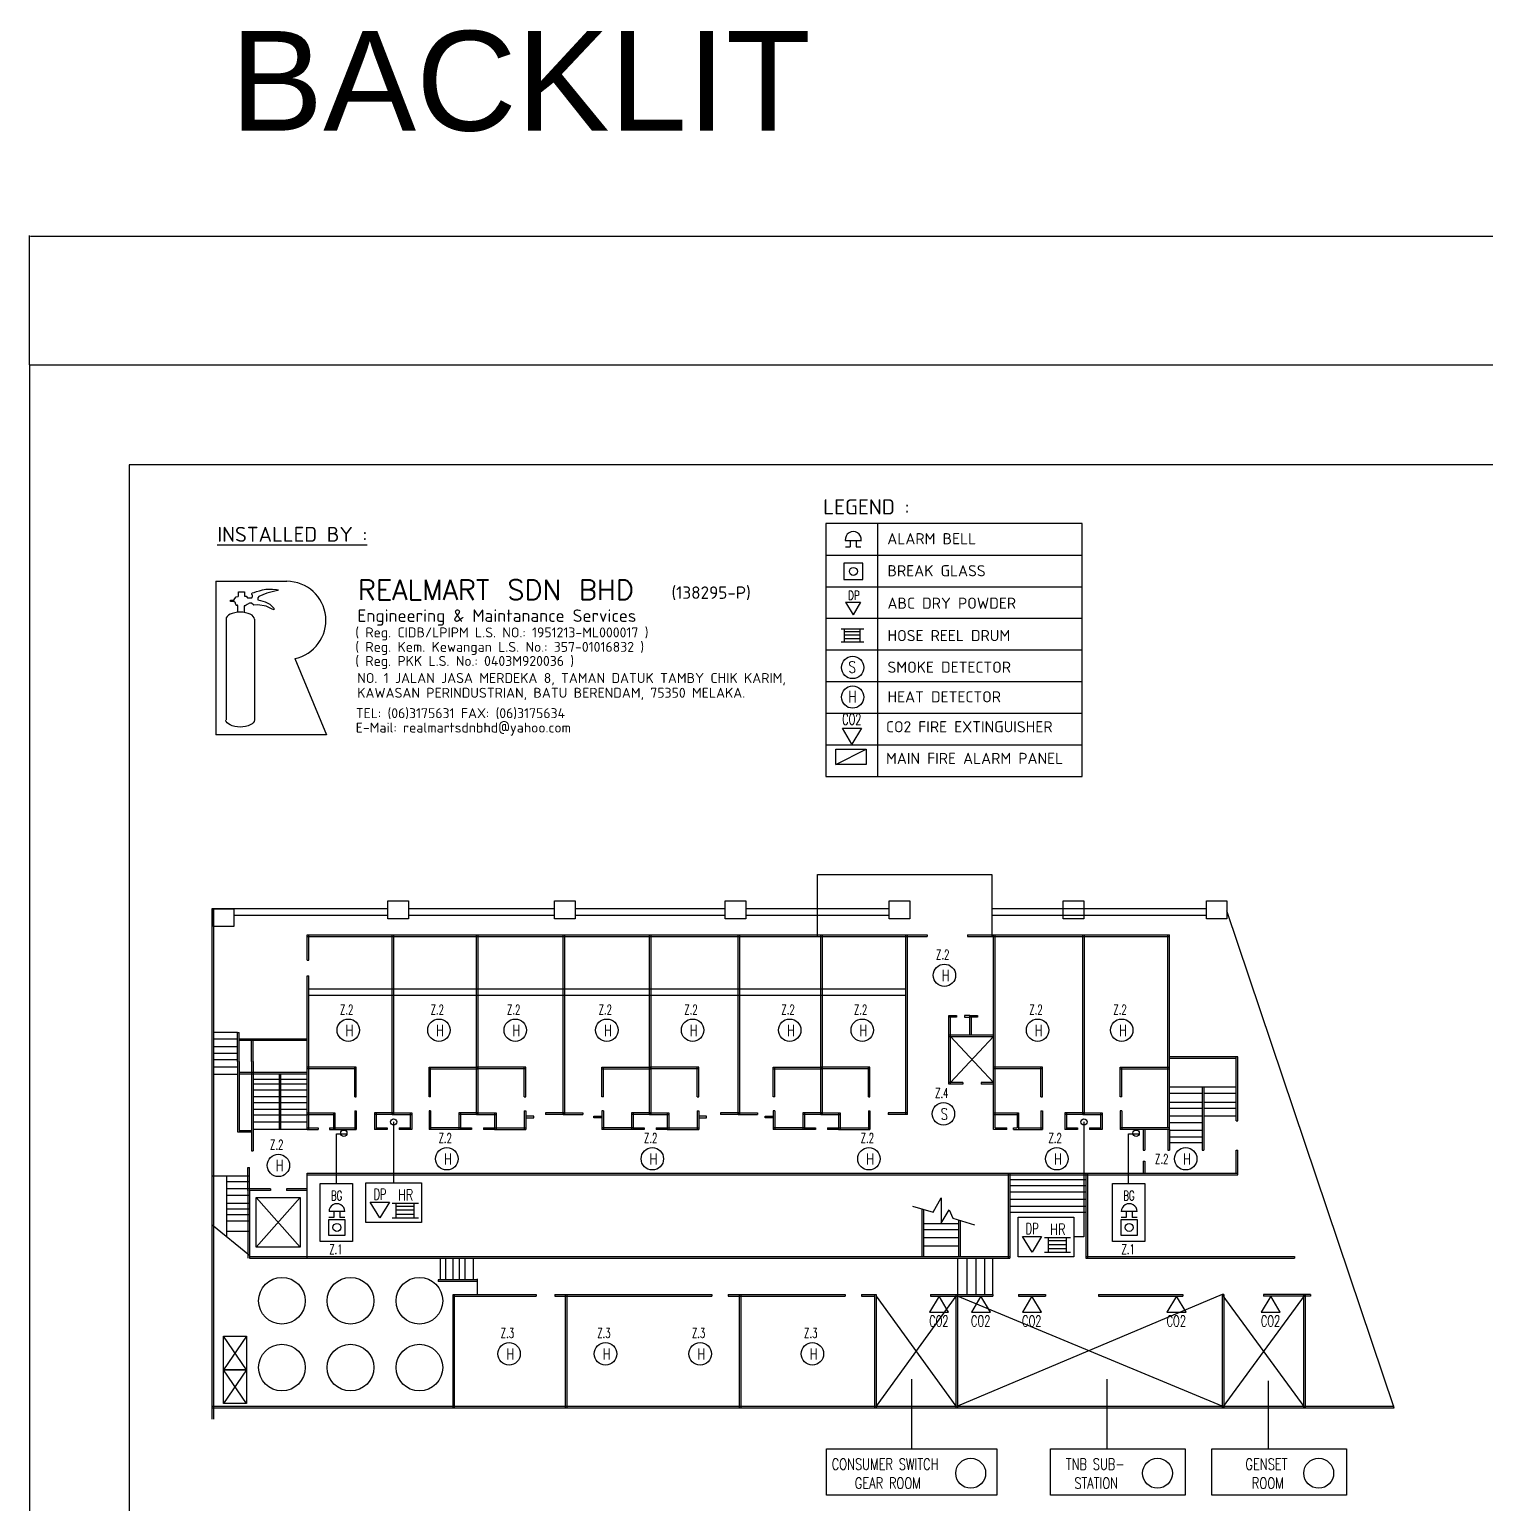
# Model space of a CAD drawing. Extents: x -3977 to 6343, y -1567 to 1206.
# Drawn here: x -3268.2 to -2976.2, y -1294.7 to -999 of the extents above; entities that cross this region are included whole.
import ezdxf
from ezdxf.enums import TextEntityAlignment as Align

# ---------------------------------------------------------------- set-up
doc = ezdxf.new("R2010")
doc.units = 0
doc.layers.get('0').update_dxf_attribs({"linetype": 'CONTINUOUS'})
doc.layers.get('DEFPOINTS').update_dxf_attribs({"linetype": 'CONTINUOUS'})
for name, color, linetype in [('EXIST_ROAD', 6, 'CONTINUOUS'), ('FAPOINT', 1, 'CONTINUOUS'), ('FF_GRID_LINE', 8, 'CONTINUOUS'), ('FIRE', 160, 'CONTINUOUS'), ('MIMIC_SIZE', 7, 'CONTINUOUS'), ('MIMIC_TYPE', 7, 'CONTINUOUS'), ('NAMA_TEMPAT', 6, 'CONTINUOUS'), ('TEXT', 8, 'CONTINUOUS')]:
    doc.layers.add(name, color=color, linetype=linetype)
doc.styles.add('BADAI', font='romans.shx', dxfattribs={"width": 0.65})
doc.styles.add('ISOC', font='isocpeur.ttf')
doc.styles.add('MTXPL_TIMES_NEW_ROMAN', font='txt.shx')
doc.styles.add('PLOT02__REVB$0$NARROW', font='SIMPLEX', dxfattribs={"width": 0.75})
doc.styles.get("Standard").update_dxf_attribs({"font": 'arial.ttf'})
doc.styles.add('TEXT', font='romans.shx', dxfattribs={"width": 0.8})
doc.dimstyles.get("Standard").update_dxf_attribs({"dimtxt": 0.18, "dimasz": 0.18, "dimexe": 0.18, "dimexo": 0.0625, "dimgap": 0.09, "dimtad": 0, "dimtih": 1, "dimtoh": 1, "dimzin": 0, "dimcen": 0.09, "dimazin": 3, "dimtfac": 1, "dimtofl": 0, "dimtmove": 0, "dimatfit": 3})

# ---------------------------------------------------------------- blocks, each defined once
blk = doc.blocks.new('D-433-1_MIMIC_SIZE_900_X_1')
at = {"layer": 'MIMIC_SIZE'}
for points in [[(3.62, 53.07), (868.62, 53.07), (868.62, 478.07), (3.62, 478.07)], [(23.62, 73.07), (848.62, 73.07), (848.62, 458.07), (23.62, 458.07)]]:
    blk.add_lwpolyline(points, close=True, dxfattribs=at)
at = {"layer": 'MIMIC_TYPE'}
blk.add_text('BACKLIT', height=20, dxfattribs=at).set_placement((43.91, 525.11))
blk = doc.blocks.new('*D37')
at = {"layer": 'DEFPOINTS', "color": 0}
for p in [(-2403.24, -1040.46), (-3268.24, -1066.31), (-2403.24, -1066.31)]:
    blk.add_point(p, dxfattribs=at)
at = {"layer": 'MIMIC_SIZE', "color": 0}
for p, q in [((-3268.24, -1066.25), (-3268.24, -1040.28)), ((-3268.06, -1040.46), (-2893.36, -1040.46)), ((-2403.42, -1040.46), (-2778.12, -1040.46)), ((-2403.24, -1066.25), (-2403.24, -1040.28))]:
    blk.add_line(p, q, dxfattribs=at)
for points in [[(-3268.06, -1040.43), (-3268.06, -1040.49), (-3268.24, -1040.46)], [(-2403.42, -1040.43), (-2403.42, -1040.49), (-2403.24, -1040.46)]]:
    blk.add_solid(points, dxfattribs=at)
blk.add_text('865.0000', height=20.175, dxfattribs=at).set_placement((-2894.41, -1050.38))

msp = doc.modelspace()

# ---------------------------------------------------------------- linework, layer by layer
at = {"color": 7, "linetype": 'BYBLOCK'}
for p, q in [((-3057.045, -1098.089, 0.395), (-3108.479, -1098.089, 0.395)), ((-3108.479, -1098.089, 0.395), (-3108.474, -1148.852, -0.628)), ((-3057.045, -1148.852, 0.367), (-3057.045, -1098.089, 0.383))]:
    msp.add_line(p, q, dxfattribs=at)
at = {"linetype": 'BYBLOCK'}
for p, q in [((-3098.114, -1098.089, 0.267), (-3098.105, -1148.852, -0.325)), ((-3108.479, -1104.435, 0.267), (-3057.045, -1104.435, 0.366)), ((-3108.479, -1110.78, 0.14), (-3057.045, -1110.78, 0.336)), ((-3108.479, -1117.125, 0.012), (-3057.045, -1117.125, 0.305)), ((-3108.479, -1123.471, -0.116), (-3057.045, -1123.471, 0.281)), ((-3108.479, -1129.816, -0.244), (-3057.045, -1129.816, 0.244)), ((-3108.479, -1136.161, -0.372), (-3057.045, -1136.161, 0.212)), ((-3108.479, -1142.507, -0.5), (-3057.045, -1142.507, 0.186)), ((-3108.479, -1148.852, -0.5), (-3057.045, -1148.852, 0.185))]:
    msp.add_line(p, q, dxfattribs=at)
at = {"color": 1}
for p, q in [((-3230.889, -1109.701), (-3216.61, -1109.701)), ((-3230.889, -1109.701), (-3230.889, -1140.507)), ((-3215.043, -1125.21), (-3208.645, -1140.507)), ((-3208.645, -1140.507), (-3230.889, -1140.507)), ((-3105.155, -1139.18, 0.503), (-3101.338, -1139.17, 0.503)), ((-3103.25, -1142.356, 0.503), (-3105.155, -1139.18, 0.503)), ((-3101.338, -1139.17, 0.503), (-3103.25, -1142.356, 0.503)), ((-3204.977, -1236.172), (-3208.158, -1236.169)), ((-3207.164, -1236.17), (-3207.165, -1237.363)), ((-3205.971, -1236.171), (-3205.972, -1237.364)), ((-3199.868, -1234.259, 16734.629), (-3196.05, -1234.249, 16734.629)), ((-3197.962, -1237.435, 16734.629), (-3199.868, -1234.259, 16734.629)), ((-3196.05, -1234.249, 16734.629), (-3197.962, -1237.435, 16734.629)), ((-3046.052, -1236.172), (-3049.234, -1236.169)), ((-3048.239, -1236.17), (-3048.241, -1237.363)), ((-3047.046, -1236.171), (-3047.048, -1237.364)), ((-3208.163, -1240.941), (-3208.16, -1237.759)), ((-3207.165, -1237.363), (-3208.16, -1237.362)), ((-3208.16, -1237.759), (-3204.978, -1237.763)), ((-3204.978, -1237.365), (-3205.972, -1237.364)), ((-3204.978, -1237.763), (-3204.982, -1240.944)), ((-3049.239, -1240.941), (-3049.235, -1237.759)), ((-3048.241, -1237.363), (-3049.235, -1237.362)), ((-3049.235, -1237.759), (-3046.054, -1237.763)), ((-3046.053, -1237.365), (-3047.048, -1237.364)), ((-3046.054, -1237.763), (-3046.057, -1240.944)), ((-3069.031, -1241.155), (-3065.213, -1241.144)), ((-3067.125, -1244.331), (-3069.031, -1241.155)), ((-3065.213, -1241.144), (-3067.125, -1244.331)), ((-3085.791, -1253.158), (-3087.697, -1256.334)), ((-3083.879, -1256.345), (-3085.791, -1253.158)), ((-3077.398, -1253.158), (-3079.303, -1256.334)), ((-3075.485, -1256.345), (-3077.398, -1253.158)), ((-3067.151, -1253.158), (-3069.056, -1256.334)), ((-3065.238, -1256.345), (-3067.151, -1253.158)), ((-3038.161, -1253.158), (-3040.067, -1256.334)), ((-3036.249, -1256.345), (-3038.161, -1253.158)), ((-3019.256, -1253.158), (-3021.161, -1256.334)), ((-3017.344, -1256.345), (-3019.256, -1253.158)), ((-3087.697, -1256.334), (-3083.879, -1256.345)), ((-3079.303, -1256.334), (-3075.485, -1256.345)), ((-3069.056, -1256.334), (-3065.238, -1256.345)), ((-3040.067, -1256.334), (-3036.249, -1256.345)), ((-3021.161, -1256.334), (-3017.344, -1256.345))]:
    msp.add_line(p, q, dxfattribs=at)
for p, q in [((-3226.286, -1111.838), (-3225.093, -1111.838)), ((-3226.286, -1112.633), (-3226.286, -1111.838)), ((-3225.093, -1111.838), (-3225.093, -1112.71)), ((-3223.665, -1112.137), (-3223.557, -1112.028)), ((-3223.557, -1112.028), (-3223.159, -1111.911)), ((-3223.159, -1111.911), (-3222.696, -1111.775)), ((-3222.696, -1111.775), (-3222.087, -1111.596)), ((-3220.653, -1112.067), (-3222.254, -1112.733)), ((-3222.087, -1111.596), (-3221.51, -1111.426)), ((-3221.51, -1111.426), (-3221.17, -1111.326)), ((-3221.17, -1111.326), (-3220.81, -1111.282)), ((-3220.81, -1111.282), (-3220.487, -1111.282)), ((-3218.736, -1111.628), (-3220.653, -1112.067)), ((-3220.487, -1111.282), (-3219.855, -1111.282)), ((-3219.855, -1111.282), (-3219.48, -1111.282)), ((-3219.48, -1111.282), (-3218.715, -1111.356)), ((-3218.471, -1111.568), (-3218.736, -1111.628)), ((-3218.715, -1111.356), (-3218.381, -1111.389)), ((-3218.36, -1111.498), (-3218.471, -1111.568)), ((-3218.381, -1111.389), (-3218.337, -1111.437)), ((-3218.337, -1111.437), (-3218.36, -1111.498)), ((-3228.03, -1113.585), (-3227.846, -1113.459)), ((-3227.846, -1113.768), (-3228.03, -1113.585)), ((-3227.846, -1113.459), (-3227.227, -1113.459)), ((-3227.215, -1113.768), (-3227.846, -1113.768)), ((-3227.227, -1113.459), (-3227.043, -1113.115)), ((-3226.906, -1114.032), (-3227.215, -1113.768)), ((-3227.043, -1113.115), (-3226.756, -1112.84)), ((-3226.906, -1114.192), (-3226.906, -1114.032)), ((-3226.906, -1114.192), (-3226.904, -1114.198)), ((-3226.756, -1112.84), (-3226.412, -1112.714)), ((-3226.527, -1114.479), (-3226.644, -1114.479)), ((-3226.416, -1114.646), (-3226.527, -1114.479)), ((-3226.416, -1115.907), (-3226.416, -1114.646)), ((-3226.412, -1112.714), (-3226.286, -1112.633)), ((-3225.157, -1114.61), (-3225.157, -1115.918)), ((-3224.95, -1114.61), (-3225.157, -1114.61)), ((-3225.093, -1112.71), (-3224.76, -1112.71)), ((-3224.546, -1114.381), (-3224.95, -1114.61)), ((-3224.76, -1112.71), (-3224.496, -1113.031)), ((-3224.132, -1114.076), (-3224.546, -1114.381)), ((-3224.496, -1113.031), (-3223.728, -1113.031)), ((-3223.728, -1114.076), (-3224.132, -1114.076)), ((-3223.728, -1113.031), (-3223.656, -1113.008)), ((-3223.258, -1114.475), (-3223.728, -1114.076)), ((-3223.665, -1112.265), (-3223.665, -1112.137)), ((-3223.665, -1112.336), (-3223.665, -1112.265)), ((-3223.642, -1112.365), (-3223.665, -1112.336)), ((-3223.656, -1113.008), (-3223.613, -1112.973)), ((-3223.564, -1112.422), (-3223.642, -1112.365)), ((-3223.613, -1112.973), (-3223.573, -1112.917)), ((-3223.573, -1112.917), (-3223.558, -1112.868)), ((-3223.519, -1112.497), (-3223.564, -1112.422)), ((-3223.558, -1112.868), (-3223.533, -1112.794)), ((-3223.533, -1112.794), (-3223.519, -1112.732)), ((-3223.519, -1112.656), (-3223.519, -1112.497)), ((-3223.519, -1112.732), (-3223.519, -1112.656)), ((-3222.42, -1114.447), (-3223.258, -1114.475)), ((-3222.254, -1112.733), (-3222.459, -1113.015)), ((-3222.459, -1113.015), (-3222.459, -1113.418)), ((-3222.459, -1113.418), (-3221.907, -1113.527)), ((-3220.749, -1114.671), (-3222.42, -1114.447)), ((-3221.907, -1113.527), (-3220.936, -1113.836)), ((-3220.936, -1113.836), (-3220.031, -1114.283)), ((-3219.562, -1115.264), (-3220.749, -1114.671)), ((-3220.031, -1114.283), (-3219.235, -1115.079)), ((-3228.818, -1117.291), (-3228.818, -1137.521)), ((-3223.123, -1117.287), (-3223.123, -1137.516)), ((-3219.235, -1115.428), (-3219.562, -1115.264)), ((-3219.235, -1115.079), (-3219.235, -1115.428))]:
    msp.add_line(p, q)
at = {"color": 1, "linetype": 'BYBLOCK'}
msp.add_line((-3106.519, -1146.435, 1.942), (-3100.394, -1143.386, 1.942), dxfattribs=at)
msp.add_line((-3106.519, -1146.435, 1.942), (-3100.394, -1143.386, 1.942), dxfattribs=at)
for points in [[(-3223.123, -1117.295), (-3223.176, -1117.021), (-3223.337, -1116.757), (-3223.6, -1116.514), (-3223.953, -1116.301), (-3224.384, -1116.126), (-3224.877, -1115.996), (-3225.411, -1115.916), (-3225.967, -1115.889), (-3226.523, -1115.915), (-3227.058, -1115.995), (-3227.551, -1116.125), (-3227.983, -1116.299), (-3228.338, -1116.512), (-3228.601, -1116.754), (-3228.763, -1117.018), (-3228.818, -1117.291)], [(-3223.126, -1137.527), (-3223.179, -1137.801), (-3223.34, -1138.064), (-3223.602, -1138.307), (-3223.956, -1138.52), (-3224.387, -1138.695), (-3224.879, -1138.825), (-3225.414, -1138.905), (-3225.97, -1138.933), (-3226.526, -1138.906), (-3227.061, -1138.826), (-3227.554, -1138.697), (-3227.986, -1138.523), (-3228.341, -1138.31), (-3228.604, -1138.067), (-3228.766, -1137.804), (-3228.821, -1137.53)]]:
    msp.add_lwpolyline(points)
at = {"color": 1}
for points in [[(-3200.782, -1230.415), (-3189.599, -1230.415), (-3189.599, -1238.336), (-3200.782, -1238.336)], [(-3209.918, -1230.54), (-3203.444, -1230.54), (-3203.444, -1242.181), (-3209.918, -1242.181)], [(-3050.993, -1230.54), (-3044.52, -1230.54), (-3044.52, -1242.181), (-3050.993, -1242.181)], [(-3069.945, -1237.311), (-3058.762, -1237.311), (-3058.762, -1245.232), (-3069.945, -1245.232)]]:
    msp.add_lwpolyline(points, close=True, dxfattribs=at)
at = {"color": 7, "linetype": 'BYBLOCK'}
for points in [[(-3108.345, -1283.753), (-3074.222, -1283.753), (-3074.222, -1293.055), (-3108.345, -1293.055)], [(-3063.431, -1283.753), (-3036.397, -1283.753), (-3036.397, -1293.055), (-3063.431, -1293.055)], [(-3031.093, -1283.753), (-3004.058, -1283.753), (-3004.058, -1293.055), (-3031.093, -1293.055)]]:
    msp.add_lwpolyline(points, close=True, dxfattribs=at)
at = {"color": 1}
for centre, radius in [((-3103.12, -1126.982, -0.244), 2.243), ((-3103.12, -1132.921, -0.244), 2.243), ((-3206.571, -1239.352), 0.795), ((-3047.646, -1239.352), 0.795)]:
    msp.add_circle(centre, radius, dxfattribs=at)
at = {"color": 1, "linetype": 'BYBLOCK'}
for centre, radius in [((-3084.719, -1188.759), 2.25), ((-3204.285, -1199.782), 2.25), ((-3186.105, -1199.782), 2.25), ((-3170.792, -1199.782), 2.25), ((-3152.417, -1199.782), 2.25), ((-3135.22, -1199.782), 2.25), ((-3115.746, -1199.782), 2.25), ((-3101.188, -1199.782), 2.25), ((-3066.015, -1199.782), 2.25), ((-3049.148, -1199.782), 2.25), ((-3084.908, -1216.545), 2.25), ((-3195.19, -1218.185), 0.63), ((-3056.719, -1218.185), 0.63), ((-3205.18, -1220.439), 0.63), ((-3046.256, -1220.439), 0.63), ((-3184.519, -1225.567), 2.25), ((-3143.3, -1225.567), 2.25), ((-3099.847, -1225.567), 2.25), ((-3062.167, -1225.567), 2.25), ((-3036.311, -1225.567), 2.25), ((-3218.315, -1226.896), 2.25), ((-3172.039, -1264.702), 2.25), ((-3152.698, -1264.702), 2.25), ((-3133.699, -1264.702), 2.25), ((-3111.196, -1264.702), 2.25), ((-3079.439, -1288.671), 3), ((-3041.971, -1288.671), 3), ((-3009.632, -1288.671), 3)]:
    msp.add_circle(centre, radius, dxfattribs=at)
at = {"color": 1}
for centre, radius, start, end in [((-3216.61, -1117.535), 7.834, 281.54014, 90), ((-3206.567, -1236.17), 1.591, 359.93967, 179.93967), ((-3047.643, -1236.17), 1.591, 359.93967, 179.93967)]:
    msp.add_arc(centre, radius, start, end, dxfattribs=at)
msp.add_arc((-3226.71, -1114.279), 0.211, 157.53397, 288.1926)
at = {"layer": 'FAPOINT', "color": 1, "linetype": 'BYBLOCK'}
for p, q in [((-3104.607, -1101.517, 0.395), (-3101.369, -1101.517, 0.395)), ((-3104.564, -1102.799, 0.395), (-3103.594, -1102.799, 0.395)), ((-3103.594, -1101.517, 0.395), (-3103.594, -1102.799, 0.395)), ((-3102.438, -1101.517, 0.395), (-3102.438, -1102.799, 0.395)), ((-3102.438, -1102.799, 0.395), (-3101.468, -1102.799, 0.395)), ((-3105.425, -1119.248, 2973.988), (-3100.853, -1119.248, 2973.988)), ((-3104.744, -1121.83, 2973.988), (-3104.744, -1119.248, 2973.988)), ((-3104.744, -1119.777, 2973.988), (-3101.592, -1119.777, 2973.988)), ((-3104.744, -1120.444, 2973.988), (-3101.592, -1120.444, 2973.988)), ((-3101.592, -1121.83, 2973.988), (-3101.592, -1119.248, 2973.988)), ((-3105.425, -1121.83, 2973.988), (-3100.853, -1121.83, 2973.988)), ((-3104.744, -1121.164, 2973.988), (-3101.592, -1121.164, 2973.988)), ((-3195.479, -1234.47, 16734.629), (-3190.221, -1234.47, 16734.629)), ((-3194.697, -1237.44, 16734.629), (-3194.697, -1234.47, 16734.629)), ((-3194.697, -1235.079, 16734.629), (-3191.072, -1235.079, 16734.629)), ((-3194.697, -1235.845, 16734.629), (-3191.072, -1235.845, 16734.629)), ((-3191.072, -1237.44, 16734.629), (-3191.072, -1234.47, 16734.629)), ((-3195.479, -1237.44, 16734.629), (-3190.221, -1237.44, 16734.629)), ((-3194.697, -1236.674, 16734.629), (-3191.072, -1236.674, 16734.629)), ((-3064.643, -1241.365), (-3059.385, -1241.365)), ((-3063.86, -1244.336), (-3063.86, -1241.365)), ((-3063.86, -1241.975), (-3060.235, -1241.975)), ((-3060.235, -1244.336), (-3060.235, -1241.365)), ((-3064.643, -1244.336), (-3059.385, -1244.336)), ((-3063.86, -1242.741), (-3060.235, -1242.741)), ((-3063.86, -1243.569), (-3060.235, -1243.569))]:
    msp.add_line(p, q, dxfattribs=at)
msp.add_lwpolyline([(-3104.879, -1106.084), (-3104.879, -1109.321), (-3101.054, -1109.321), (-3101.054, -1106.084)], close=True, dxfattribs=at)
msp.add_circle((-3102.966, -1107.702, 0.395), 0.801, dxfattribs=at)
msp.add_arc((-3102.988, -1101.353, 0.395), 1.619, 354.1719, 185.8281, dxfattribs=at)
at = {"layer": 'FF_GRID_LINE', "color": 1}
for p, q in [((-3204.982, -1240.944), (-3208.163, -1240.941)), ((-3046.057, -1240.944), (-3049.239, -1240.941))]:
    msp.add_line(p, q, dxfattribs=at)
at = {"layer": 'MIMIC_SIZE', "color": 0, "linetype": 'BYBLOCK'}
for p, q in [((-3110.151, -1181.052), (-3110.151, -1168.506)), ((-3110.151, -1168.506), (-3075.205, -1168.506)), ((-3075.205, -1168.506), (-3075.205, -1181.052)), ((-3231.668, -1175.39), (-3231.668, -1277.839)), ((-3196.353, -1175.45), (-3231.668, -1175.45)), ((-3231.343, -1176.672), (-3231.668, -1176.672)), ((-3231.343, -1175.39), (-3231.343, -1277.839)), ((-3196.353, -1176.732), (-3227.217, -1176.732)), ((-3162.91, -1175.45), (-3192.227, -1175.45)), ((-3162.91, -1176.732), (-3192.227, -1176.732)), ((-3128.668, -1175.45), (-3158.783, -1175.45)), ((-3128.668, -1176.732), (-3158.783, -1176.732)), ((-3095.759, -1175.45), (-3124.542, -1175.45)), ((-3095.759, -1176.732), (-3124.542, -1176.732)), ((-3032.162, -1175.45), (-3075.205, -1175.45)), ((-3032.162, -1176.732), (-3075.205, -1176.732)), ((-2994.509, -1275.535), (-3028.036, -1175.787)), ((-3212.548, -1180.646), (-3088.139, -1180.646)), ((-3212.548, -1185.726), (-3212.548, -1180.646)), ((-3212.548, -1180.971), (-3088.139, -1180.971)), ((-3212.223, -1185.726), (-3212.223, -1180.646)), ((-3195.475, -1216.686), (-3195.475, -1180.646)), ((-3195.15, -1216.686), (-3195.15, -1180.646)), ((-3178.543, -1216.686), (-3178.543, -1180.646)), ((-3178.218, -1216.686), (-3178.218, -1180.646)), ((-3161.175, -1216.686), (-3161.175, -1180.646)), ((-3160.851, -1216.686), (-3160.851, -1180.646)), ((-3143.875, -1216.686), (-3143.875, -1180.646)), ((-3143.55, -1216.686), (-3143.55, -1180.646)), ((-3126.076, -1216.686), (-3126.076, -1180.646)), ((-3125.751, -1216.686), (-3125.751, -1180.646)), ((-3109.509, -1216.686), (-3109.509, -1180.646)), ((-3109.185, -1216.686), (-3109.185, -1180.646)), ((-3092.417, -1216.686), (-3092.417, -1180.646)), ((-3092.093, -1216.686), (-3092.093, -1180.646)), ((-3088.139, -1180.646), (-3088.139, -1180.971)), ((-3080.098, -1180.646), (-3039.591, -1180.646)), ((-3080.098, -1180.646), (-3080.098, -1180.971)), ((-3080.098, -1180.971), (-3039.591, -1180.971)), ((-3074.886, -1219.673), (-3074.886, -1180.646)), ((-3074.561, -1219.349), (-3074.561, -1180.646)), ((-3056.959, -1216.686), (-3056.959, -1180.646)), ((-3056.634, -1216.686), (-3056.634, -1180.646)), ((-3039.916, -1219.349), (-3039.916, -1180.646)), ((-3039.591, -1219.673), (-3039.591, -1180.646)), ((-3212.548, -1185.726), (-3212.223, -1185.726)), ((-3212.548, -1219.673), (-3212.548, -1188.872)), ((-3212.548, -1188.872), (-3212.223, -1188.872)), ((-3212.223, -1219.673), (-3212.223, -1188.872)), ((-3212.223, -1191.454), (-3092.417, -1191.454)), ((-3212.223, -1192.732), (-3092.417, -1192.732)), ((-3083.811, -1200.7), (-3083.811, -1196.828)), ((-3083.811, -1196.828), (-3082.298, -1196.828)), ((-3082.298, -1197.153), (-3083.811, -1197.153)), ((-3083.486, -1200.7), (-3083.486, -1196.828)), ((-3082.298, -1196.828), (-3082.298, -1197.153)), ((-3079.581, -1196.828), (-3080.682, -1196.828)), ((-3080.682, -1196.828), (-3080.682, -1197.153)), ((-3080.682, -1197.153), (-3079.581, -1197.153)), ((-3079.581, -1200.7), (-3079.581, -1196.828)), ((-3079.581, -1196.828), (-3078.068, -1196.828)), ((-3078.068, -1197.153), (-3079.581, -1197.153)), ((-3079.256, -1200.7), (-3079.256, -1196.828)), ((-3078.068, -1196.828), (-3078.068, -1197.153)), ((-3226.511, -1200.222), (-3231.343, -1200.222)), ((-3226.511, -1206.074), (-3226.511, -1200.222)), ((-3226.511, -1200.222), (-3226.186, -1200.222)), ((-3226.186, -1206.074), (-3226.186, -1200.222)), ((-3083.811, -1210.622), (-3083.811, -1200.7)), ((-3083.811, -1200.7), (-3074.886, -1200.7)), ((-3083.486, -1210.622), (-3083.486, -1200.7)), ((-3226.511, -1201.595), (-3231.343, -1201.595)), ((-3226.511, -1203.079), (-3231.343, -1203.079)), ((-3226.186, -1201.475), (-3212.548, -1201.475)), ((-3226.186, -1201.799), (-3212.548, -1201.799)), ((-3223.715, -1206.074), (-3223.715, -1201.475)), ((-3223.391, -1206.074), (-3223.391, -1201.475)), ((-3083.811, -1201.025), (-3074.886, -1201.025)), ((-3074.886, -1201.025), (-3083.486, -1210.297)), ((-3074.886, -1210.297), (-3083.486, -1201.025)), ((-3226.511, -1204.451), (-3231.343, -1204.451)), ((-3226.511, -1205.733), (-3231.343, -1205.733)), ((-3226.511, -1206.074), (-3226.511, -1220.194)), ((-3226.186, -1206.074), (-3226.186, -1219.87)), ((-3223.715, -1206.074), (-3223.715, -1223.999)), ((-3223.391, -1206.074), (-3223.391, -1223.999)), ((-3025.869, -1205.105), (-3039.591, -1205.105)), ((-3026.194, -1205.429), (-3039.591, -1205.429)), ((-3026.194, -1217.956), (-3026.194, -1205.105)), ((-3025.869, -1217.956), (-3025.869, -1205.105)), ((-3226.511, -1207.218), (-3231.343, -1207.218)), ((-3226.511, -1208.635), (-3231.343, -1208.635)), ((-3226.186, -1208.177), (-3223.715, -1208.177)), ((-3226.186, -1208.502), (-3223.715, -1208.502)), ((-3223.715, -1208.177), (-3212.548, -1208.177)), ((-3223.715, -1208.502), (-3212.548, -1208.502)), ((-3223.391, -1209.588), (-3212.548, -1209.588)), ((-3218.095, -1219.64), (-3218.095, -1208.502)), ((-3217.83, -1219.64), (-3217.83, -1208.502)), ((-3202.676, -1207.201), (-3212.548, -1207.201)), ((-3202.676, -1207.526), (-3212.548, -1207.526)), ((-3203.001, -1213.14), (-3203.001, -1207.201)), ((-3202.676, -1213.14), (-3202.676, -1207.201)), ((-3188.09, -1213.14), (-3188.09, -1207.201)), ((-3188.09, -1207.201), (-3178.218, -1207.201)), ((-3188.09, -1207.526), (-3178.218, -1207.526)), ((-3187.765, -1213.14), (-3187.765, -1207.201)), ((-3168.671, -1207.201), (-3178.543, -1207.201)), ((-3168.671, -1207.526), (-3178.543, -1207.526)), ((-3168.996, -1213.14), (-3168.996, -1207.201)), ((-3168.671, -1213.14), (-3168.671, -1207.201)), ((-3153.422, -1213.14), (-3153.422, -1207.201)), ((-3153.422, -1207.201), (-3143.55, -1207.201)), ((-3153.422, -1207.526), (-3143.55, -1207.526)), ((-3153.097, -1213.14), (-3153.097, -1207.201)), ((-3134.004, -1207.201), (-3143.875, -1207.201)), ((-3134.004, -1207.526), (-3143.875, -1207.526)), ((-3134.328, -1213.14), (-3134.328, -1207.201)), ((-3134.004, -1213.14), (-3134.004, -1207.201)), ((-3119.056, -1213.14), (-3119.056, -1207.201)), ((-3119.056, -1207.201), (-3109.185, -1207.201)), ((-3119.056, -1207.526), (-3109.185, -1207.526)), ((-3118.731, -1213.14), (-3118.731, -1207.201)), ((-3099.638, -1207.201), (-3109.509, -1207.201)), ((-3099.638, -1207.526), (-3109.509, -1207.526)), ((-3099.963, -1213.14), (-3099.963, -1207.201)), ((-3099.638, -1213.14), (-3099.638, -1207.201)), ((-3065.014, -1207.201), (-3074.886, -1207.201)), ((-3065.014, -1207.526), (-3074.886, -1207.526)), ((-3065.339, -1213.14), (-3065.339, -1207.201)), ((-3065.014, -1213.14), (-3065.014, -1207.201)), ((-3049.463, -1213.14), (-3049.463, -1207.201)), ((-3049.463, -1207.201), (-3039.591, -1207.201)), ((-3049.463, -1207.526), (-3039.591, -1207.526)), ((-3049.138, -1213.14), (-3049.138, -1207.201)), ((-3223.391, -1210.562), (-3212.548, -1210.562)), ((-3223.391, -1211.756), (-3212.548, -1211.756)), ((-3081, -1210.297), (-3083.811, -1210.297)), ((-3081, -1210.622), (-3083.811, -1210.622)), ((-3081, -1210.297), (-3081, -1210.622)), ((-3074.886, -1210.297), (-3077.341, -1210.297)), ((-3077.341, -1210.297), (-3077.341, -1210.622)), ((-3074.886, -1210.622), (-3077.341, -1210.622)), ((-3039.591, -1211.135), (-3026.194, -1211.135)), ((-3039.591, -1212.413), (-3033.01, -1212.413)), ((-3033.01, -1211.135), (-3033.01, -1223.812)), ((-3032.685, -1211.135), (-3032.685, -1223.812)), ((-3032.685, -1212.413), (-3026.194, -1212.413)), ((-3223.391, -1213.048), (-3212.548, -1213.048)), ((-3223.391, -1214.309), (-3212.548, -1214.309)), ((-3223.391, -1215.592), (-3212.548, -1215.592)), ((-3203.001, -1213.14), (-3202.676, -1213.14)), ((-3187.765, -1213.14), (-3188.09, -1213.14)), ((-3168.996, -1213.14), (-3168.671, -1213.14)), ((-3153.097, -1213.14), (-3153.422, -1213.14)), ((-3134.328, -1213.14), (-3134.004, -1213.14)), ((-3118.731, -1213.14), (-3119.056, -1213.14)), ((-3099.963, -1213.14), (-3099.638, -1213.14)), ((-3065.339, -1213.14), (-3065.014, -1213.14)), ((-3049.138, -1213.14), (-3049.463, -1213.14)), ((-3039.591, -1214.18), (-3033.01, -1214.18)), ((-3039.591, -1215.421), (-3033.01, -1215.421)), ((-3032.685, -1214.18), (-3026.194, -1214.18)), ((-3032.685, -1215.421), (-3026.194, -1215.421)), ((-3223.391, -1216.764), (-3212.548, -1216.764)), ((-3223.391, -1218.158), (-3212.548, -1218.158)), ((-3212.548, -1216.362), (-3206.961, -1216.362)), ((-3212.548, -1216.686), (-3206.961, -1216.686)), ((-3207.286, -1216.362), (-3207.286, -1219.673)), ((-3206.961, -1216.362), (-3206.961, -1219.673)), ((-3203.001, -1215.941), (-3203.001, -1219.673)), ((-3203.001, -1215.941), (-3202.676, -1215.941)), ((-3202.676, -1215.941), (-3202.676, -1219.673)), ((-3195.15, -1216.362), (-3199.053, -1216.362)), ((-3199.053, -1216.362), (-3199.053, -1219.673)), ((-3195.15, -1216.686), (-3199.053, -1216.686)), ((-3198.728, -1216.362), (-3198.728, -1219.673)), ((-3195.475, -1216.362), (-3191.571, -1216.362)), ((-3195.475, -1216.686), (-3191.571, -1216.686)), ((-3191.896, -1216.362), (-3191.896, -1219.673)), ((-3191.571, -1216.362), (-3191.571, -1219.673)), ((-3188.09, -1215.941), (-3188.09, -1219.673)), ((-3187.765, -1215.941), (-3188.09, -1215.941)), ((-3187.765, -1215.941), (-3187.765, -1219.673)), ((-3178.218, -1216.362), (-3182.121, -1216.362)), ((-3182.121, -1216.362), (-3182.121, -1219.673)), ((-3178.218, -1216.686), (-3182.121, -1216.686)), ((-3181.796, -1216.362), (-3181.796, -1219.673)), ((-3178.543, -1216.362), (-3174.64, -1216.362)), ((-3178.543, -1216.686), (-3174.64, -1216.686)), ((-3174.964, -1216.362), (-3174.964, -1219.673)), ((-3174.64, -1216.362), (-3174.64, -1219.673)), ((-3168.996, -1215.941), (-3168.671, -1215.941)), ((-3168.996, -1215.941), (-3168.996, -1219.673)), ((-3168.996, -1215.941), (-3168.671, -1215.941)), ((-3168.671, -1215.941), (-3168.671, -1219.673)), ((-3167.091, -1217.007), (-3168.671, -1217.007)), ((-3168.671, -1217.332), (-3167.091, -1217.332)), ((-3167.091, -1217.332), (-3167.091, -1217.007)), ((-3160.851, -1216.362), (-3164.754, -1216.362)), ((-3164.754, -1216.362), (-3164.754, -1216.686)), ((-3160.851, -1216.686), (-3164.754, -1216.686)), ((-3161.175, -1216.362), (-3157.272, -1216.362)), ((-3161.175, -1216.686), (-3157.272, -1216.686)), ((-3157.272, -1216.362), (-3157.272, -1216.686)), ((-3155.002, -1217.332), (-3155.002, -1217.007)), ((-3155.002, -1217.007), (-3153.422, -1217.007)), ((-3153.422, -1217.332), (-3155.002, -1217.332)), ((-3153.422, -1215.941), (-3153.422, -1219.673)), ((-3153.097, -1215.941), (-3153.422, -1215.941)), ((-3153.097, -1215.941), (-3153.097, -1219.673)), ((-3143.55, -1216.362), (-3147.454, -1216.362)), ((-3147.454, -1216.362), (-3147.454, -1219.673)), ((-3143.55, -1216.686), (-3147.454, -1216.686)), ((-3147.129, -1216.362), (-3147.129, -1219.673)), ((-3143.875, -1216.362), (-3139.972, -1216.362)), ((-3143.875, -1216.686), (-3139.972, -1216.686)), ((-3140.297, -1216.362), (-3140.297, -1219.673)), ((-3139.972, -1216.362), (-3139.972, -1219.673)), ((-3134.328, -1215.941), (-3134.004, -1215.941)), ((-3134.328, -1215.941), (-3134.328, -1219.673)), ((-3134.328, -1215.941), (-3134.004, -1215.941)), ((-3134.004, -1215.941), (-3134.004, -1219.673)), ((-3132.424, -1217.007), (-3134.004, -1217.007)), ((-3134.004, -1217.332), (-3132.424, -1217.332)), ((-3132.424, -1217.332), (-3132.424, -1217.007)), ((-3125.751, -1216.362), (-3129.655, -1216.362)), ((-3129.655, -1216.362), (-3129.655, -1216.686)), ((-3125.751, -1216.686), (-3129.655, -1216.686)), ((-3126.076, -1216.362), (-3122.173, -1216.362)), ((-3126.076, -1216.686), (-3122.173, -1216.686)), ((-3122.173, -1216.362), (-3122.173, -1216.686)), ((-3120.636, -1217.332), (-3120.636, -1217.007)), ((-3120.636, -1217.007), (-3119.056, -1217.007)), ((-3119.056, -1217.332), (-3120.636, -1217.332)), ((-3119.056, -1215.941), (-3119.056, -1219.673)), ((-3118.731, -1215.941), (-3119.056, -1215.941)), ((-3118.731, -1215.941), (-3118.731, -1219.673)), ((-3109.185, -1216.362), (-3113.088, -1216.362)), ((-3113.088, -1216.362), (-3113.088, -1219.673)), ((-3109.185, -1216.686), (-3113.088, -1216.686)), ((-3112.763, -1216.362), (-3112.763, -1219.673)), ((-3109.509, -1216.362), (-3105.606, -1216.362)), ((-3109.509, -1216.686), (-3105.606, -1216.686)), ((-3105.931, -1216.362), (-3105.931, -1219.673)), ((-3105.606, -1216.362), (-3105.606, -1219.673)), ((-3099.963, -1215.941), (-3099.638, -1215.941)), ((-3099.963, -1215.941), (-3099.963, -1219.673)), ((-3099.963, -1215.941), (-3099.638, -1215.941)), ((-3099.638, -1215.941), (-3099.638, -1219.673)), ((-3092.093, -1216.362), (-3095.996, -1216.362)), ((-3095.996, -1216.362), (-3095.996, -1216.686)), ((-3092.093, -1216.686), (-3095.996, -1216.686)), ((-3074.886, -1216.362), (-3069.816, -1216.362)), ((-3074.886, -1216.686), (-3069.816, -1216.686)), ((-3070.14, -1216.362), (-3070.14, -1219.349)), ((-3069.816, -1216.362), (-3069.816, -1219.673)), ((-3065.339, -1215.941), (-3065.014, -1215.941)), ((-3065.339, -1215.941), (-3065.339, -1219.673)), ((-3065.339, -1215.941), (-3065.014, -1215.941)), ((-3065.014, -1215.941), (-3065.014, -1219.673)), ((-3056.634, -1216.362), (-3060.537, -1216.362)), ((-3060.537, -1216.362), (-3060.537, -1219.673)), ((-3056.634, -1216.686), (-3060.537, -1216.686)), ((-3060.213, -1216.362), (-3060.213, -1219.673)), ((-3056.959, -1216.362), (-3053.056, -1216.362)), ((-3056.959, -1216.686), (-3053.056, -1216.686)), ((-3053.381, -1216.362), (-3053.381, -1219.673)), ((-3053.056, -1216.362), (-3053.056, -1219.673)), ((-3049.138, -1215.941), (-3049.463, -1215.941)), ((-3049.463, -1215.941), (-3049.463, -1219.673)), ((-3049.138, -1215.941), (-3049.463, -1215.941)), ((-3049.138, -1215.941), (-3049.138, -1219.673)), ((-3039.591, -1216.925), (-3033.01, -1216.925)), ((-3039.591, -1218.316), (-3033.01, -1218.316)), ((-3032.685, -1216.925), (-3026.194, -1216.925)), ((-3026.194, -1217.956), (-3025.869, -1217.956)), ((-3226.511, -1220.194), (-3223.715, -1220.194)), ((-3226.186, -1219.87), (-3223.715, -1219.87)), ((-3223.391, -1219.64), (-3212.548, -1219.64)), ((-3212.548, -1219.349), (-3210.356, -1219.349)), ((-3212.548, -1219.673), (-3210.356, -1219.673)), ((-3210.356, -1219.349), (-3210.356, -1219.673)), ((-3208.072, -1219.349), (-3202.676, -1219.349)), ((-3208.072, -1219.349), (-3208.072, -1219.673)), ((-3208.072, -1219.673), (-3202.676, -1219.673)), ((-3196.513, -1219.673), (-3199.053, -1219.673)), ((-3198.728, -1219.349), (-3196.513, -1219.349)), ((-3196.513, -1219.349), (-3196.513, -1219.673)), ((-3194.111, -1219.349), (-3191.896, -1219.349)), ((-3194.111, -1219.349), (-3194.111, -1219.673)), ((-3191.571, -1219.673), (-3194.111, -1219.673)), ((-3181.796, -1219.349), (-3188.09, -1219.349)), ((-3181.796, -1219.673), (-3188.09, -1219.673)), ((-3181.796, -1219.349), (-3179.581, -1219.349)), ((-3179.581, -1219.673), (-3181.796, -1219.673)), ((-3179.581, -1219.349), (-3179.581, -1219.673)), ((-3177.18, -1219.349), (-3174.964, -1219.349)), ((-3177.18, -1219.349), (-3177.18, -1219.673)), ((-3174.964, -1219.673), (-3177.18, -1219.673)), ((-3174.964, -1219.349), (-3168.671, -1219.349)), ((-3174.964, -1219.673), (-3168.671, -1219.673)), ((-3147.129, -1219.349), (-3153.422, -1219.349)), ((-3147.129, -1219.673), (-3153.422, -1219.673)), ((-3147.129, -1219.349), (-3144.914, -1219.349)), ((-3144.914, -1219.673), (-3147.129, -1219.673)), ((-3144.914, -1219.349), (-3144.914, -1219.673)), ((-3142.512, -1219.349), (-3140.297, -1219.349)), ((-3142.512, -1219.349), (-3142.512, -1219.673)), ((-3140.297, -1219.673), (-3142.512, -1219.673)), ((-3140.297, -1219.349), (-3134.004, -1219.349)), ((-3140.297, -1219.673), (-3134.004, -1219.673)), ((-3112.763, -1219.349), (-3119.056, -1219.349)), ((-3112.763, -1219.673), (-3119.056, -1219.673)), ((-3112.763, -1219.349), (-3110.548, -1219.349)), ((-3110.548, -1219.673), (-3112.763, -1219.673)), ((-3110.548, -1219.349), (-3110.548, -1219.673)), ((-3108.146, -1219.349), (-3105.931, -1219.349)), ((-3108.146, -1219.349), (-3108.146, -1219.673)), ((-3105.931, -1219.673), (-3108.146, -1219.673)), ((-3105.931, -1219.349), (-3099.638, -1219.349)), ((-3105.931, -1219.673), (-3099.638, -1219.673)), ((-3072.192, -1219.673), (-3074.886, -1219.673)), ((-3074.561, -1219.349), (-3072.192, -1219.349)), ((-3072.192, -1219.673), (-3072.192, -1219.349)), ((-3070.822, -1219.349), (-3070.14, -1219.349)), ((-3070.822, -1219.673), (-3070.822, -1219.349)), ((-3070.822, -1219.673), (-3065.014, -1219.673)), ((-3069.816, -1219.349), (-3065.014, -1219.349)), ((-3057.997, -1219.673), (-3060.537, -1219.673)), ((-3060.213, -1219.349), (-3057.997, -1219.349)), ((-3057.997, -1219.349), (-3057.997, -1219.673)), ((-3055.596, -1219.349), (-3053.381, -1219.349)), ((-3055.596, -1219.349), (-3055.596, -1219.673)), ((-3053.056, -1219.673), (-3055.596, -1219.673)), ((-3039.591, -1219.349), (-3049.463, -1219.349)), ((-3039.591, -1219.673), (-3049.463, -1219.673)), ((-3044.84, -1219.673), (-3044.84, -1223.812)), ((-3044.515, -1219.673), (-3044.515, -1223.812)), ((-3039.916, -1219.673), (-3039.916, -1223.812)), ((-3039.591, -1219.673), (-3039.591, -1223.812)), ((-3039.591, -1219.82), (-3033.01, -1219.82)), ((-3039.591, -1221.136), (-3033.01, -1221.136)), ((-3223.715, -1223.999), (-3223.391, -1223.999)), ((-3044.84, -1223.812), (-3044.515, -1223.812)), ((-3039.916, -1223.812), (-3039.591, -1223.812)), ((-3039.591, -1222.302), (-3033.01, -1222.302)), ((-3033.01, -1223.812), (-3032.685, -1223.812)), ((-3026.194, -1228.463), (-3026.194, -1223.815)), ((-3026.194, -1223.815), (-3025.869, -1223.815)), ((-3025.869, -1228.788), (-3025.869, -1223.815)), ((-3224.459, -1231.932), (-3224.459, -1227.332)), ((-3224.459, -1227.332), (-3224.134, -1227.332)), ((-3224.134, -1231.932), (-3224.134, -1227.332)), ((-3044.84, -1226.019), (-3044.84, -1228.463)), ((-3044.84, -1226.019), (-3044.515, -1226.019)), ((-3044.515, -1226.019), (-3044.515, -1228.463)), ((-3224.134, -1229.071), (-3231.668, -1229.071)), ((-3228.703, -1229.071), (-3228.703, -1241.197)), ((-3224.134, -1230.227), (-3228.703, -1230.227)), ((-3212.548, -1245.486), (-3212.548, -1228.463)), ((-3212.548, -1228.463), (-3056.008, -1228.463)), ((-3212.548, -1228.788), (-3212.548, -1228.463)), ((-3212.548, -1228.788), (-3056.008, -1228.788)), ((-3071.926, -1228.463), (-3071.926, -1245.486)), ((-3071.601, -1228.463), (-3071.601, -1245.486)), ((-3071.601, -1229.737), (-3056.333, -1229.737)), ((-3056.333, -1228.463), (-3056.333, -1245.486)), ((-3056.008, -1228.463), (-3056.008, -1245.486)), ((-3056.008, -1228.463), (-3025.869, -1228.463)), ((-3056.008, -1228.788), (-3025.869, -1228.788)), ((-3224.134, -1231.596), (-3228.703, -1231.596)), ((-3224.134, -1232.964), (-3228.703, -1232.964)), ((-3224.459, -1231.932), (-3224.459, -1245.486)), ((-3219.861, -1231.607), (-3224.134, -1231.607)), ((-3219.861, -1231.932), (-3224.134, -1231.932)), ((-3224.134, -1231.932), (-3224.134, -1245.486)), ((-3213.928, -1233.331), (-3222.769, -1243.281)), ((-3213.928, -1243.281), (-3222.769, -1233.331)), ((-3219.861, -1231.607), (-3219.861, -1231.932)), ((-3212.548, -1231.607), (-3216.659, -1231.607)), ((-3216.659, -1231.607), (-3216.659, -1231.932)), ((-3212.548, -1231.932), (-3216.659, -1231.932)), ((-3071.601, -1230.908), (-3056.333, -1230.908)), ((-3071.601, -1232.221), (-3056.333, -1232.221)), ((-3224.134, -1234.545), (-3228.703, -1234.545)), ((-3224.134, -1235.678), (-3228.703, -1235.678)), ((-3091.113, -1235.051), (-3086.979, -1236.3)), ((-3089.172, -1245.161), (-3089.172, -1235.637)), ((-3088.847, -1245.161), (-3088.847, -1235.736)), ((-3086.979, -1236.3), (-3085.352, -1233.379)), ((-3085.352, -1233.379), (-3085.352, -1238.505)), ((-3085.352, -1238.505), (-3083.789, -1235.791)), ((-3083.789, -1235.791), (-3083.04, -1237.491)), ((-3071.601, -1233.648), (-3056.333, -1233.648)), ((-3071.601, -1235.047), (-3056.333, -1235.047)), ((-3071.601, -1236.26), (-3056.333, -1236.26)), ((-3231.668, -1238.78), (-3224.134, -1244.921)), ((-3224.134, -1236.811), (-3228.703, -1236.811)), ((-3224.134, -1238.093), (-3228.703, -1238.093)), ((-3088.847, -1238.535), (-3081.83, -1238.535)), ((-3083.04, -1237.491), (-3078.687, -1238.807)), ((-3081.83, -1245.161), (-3081.83, -1237.856)), ((-3081.505, -1245.161), (-3081.505, -1237.955)), ((-3224.134, -1240.18), (-3228.703, -1240.18)), ((-3088.847, -1239.781), (-3081.83, -1239.781)), ((-3088.847, -1241.358), (-3081.83, -1241.358)), ((-3224.134, -1245.161), (-3071.601, -1245.161)), ((-3088.847, -1243.044), (-3081.83, -1243.044)), ((-3056.333, -1245.161), (-3014.506, -1245.161)), ((-3014.506, -1245.161), (-3014.506, -1245.486)), ((-3224.134, -1245.486), (-3071.601, -1245.486)), ((-3185.804, -1249.859), (-3185.804, -1245.486)), ((-3184.741, -1249.859), (-3184.741, -1245.486)), ((-3183.233, -1249.859), (-3183.233, -1245.486)), ((-3181.995, -1249.859), (-3181.995, -1245.486)), ((-3180.852, -1249.859), (-3180.852, -1245.486)), ((-3179.169, -1249.859), (-3179.169, -1245.486)), ((-3082.002, -1252.833), (-3082.002, -1245.486)), ((-3080.155, -1252.833), (-3080.155, -1245.486)), ((-3078.362, -1252.833), (-3078.362, -1245.486)), ((-3076.595, -1252.833), (-3076.595, -1245.486)), ((-3074.986, -1252.833), (-3074.986, -1245.486)), ((-3056.333, -1245.486), (-3014.506, -1245.486)), ((-3178.348, -1249.859), (-3186.252, -1249.859)), ((-3186.252, -1249.859), (-3186.252, -1250.184)), ((-3178.348, -1250.184), (-3186.252, -1250.184)), ((-3178.348, -1252.833), (-3178.348, -1249.688)), ((-3183.279, -1275.535), (-3183.279, -1252.833)), ((-3183.279, -1252.833), (-3166.569, -1252.833)), ((-3183.279, -1253.158), (-3166.569, -1253.158)), ((-3182.954, -1275.535), (-3182.954, -1252.833)), ((-3166.569, -1252.833), (-3166.569, -1253.158)), ((-3162.857, -1252.833), (-3131.348, -1252.833)), ((-3162.857, -1252.833), (-3162.857, -1253.158)), ((-3162.857, -1253.158), (-3131.348, -1253.158)), ((-3160.774, -1252.833), (-3160.774, -1275.535)), ((-3160.45, -1252.833), (-3160.45, -1275.535)), ((-3131.348, -1252.833), (-3131.348, -1253.158)), ((-3128.056, -1252.833), (-3104.596, -1252.833)), ((-3128.056, -1252.833), (-3128.056, -1253.158)), ((-3128.056, -1253.158), (-3104.596, -1253.158)), ((-3125.903, -1252.833), (-3125.903, -1275.535)), ((-3125.578, -1252.833), (-3125.578, -1275.535)), ((-3104.596, -1252.833), (-3104.596, -1253.158)), ((-3101.358, -1252.833), (-3098.427, -1252.833)), ((-3101.358, -1252.833), (-3101.358, -1253.158)), ((-3101.358, -1253.158), (-3098.751, -1253.158)), ((-3098.751, -1252.833), (-3098.751, -1275.535)), ((-3098.427, -1252.833), (-3098.427, -1275.535)), ((-3098.427, -1253.154), (-3082.417, -1275.21)), ((-3082.417, -1253.158), (-3098.427, -1275.21)), ((-3087.512, -1252.833), (-3082.092, -1252.833)), ((-3087.512, -1252.833), (-3087.512, -1253.158)), ((-3087.512, -1253.158), (-3082.092, -1253.158)), ((-3082.417, -1252.833), (-3082.417, -1275.535)), ((-3082.092, -1252.833), (-3082.092, -1275.535)), ((-3082.092, -1252.833), (-3074.986, -1252.833)), ((-3028.984, -1252.833), (-3082.092, -1275.21)), ((-3082.092, -1253.158), (-3074.986, -1253.158)), ((-3028.984, -1275.21), (-3082.092, -1253.158)), ((-3074.986, -1252.833), (-3074.986, -1253.158)), ((-3069.861, -1252.833), (-3064.441, -1252.833)), ((-3069.861, -1252.833), (-3069.861, -1253.158)), ((-3069.861, -1253.158), (-3064.441, -1253.158)), ((-3064.441, -1252.833), (-3064.441, -1253.158)), ((-3053.801, -1252.833), (-3036.872, -1252.833)), ((-3053.801, -1252.833), (-3053.801, -1253.158)), ((-3053.801, -1253.158), (-3036.872, -1253.158)), ((-3036.872, -1252.833), (-3036.872, -1253.158)), ((-3028.984, -1252.833), (-3028.984, -1275.535)), ((-3012.325, -1252.833), (-3028.984, -1275.535)), ((-3012.325, -1275.535), (-3028.984, -1252.833)), ((-3028.66, -1252.833), (-3028.984, -1252.833)), ((-3028.66, -1252.833), (-3028.66, -1275.535)), ((-3011.281, -1252.833), (-3020.72, -1252.833)), ((-3020.72, -1252.833), (-3020.72, -1253.158)), ((-3011.281, -1253.158), (-3020.72, -1253.158)), ((-3012.65, -1252.833), (-3012.65, -1275.535)), ((-3012.325, -1252.833), (-3012.325, -1275.535)), ((-3011.281, -1252.833), (-3011.281, -1253.158)), ((-3224.727, -1261.14), (-3229.327, -1267.903)), ((-3224.727, -1267.903), (-3229.327, -1261.14)), ((-3224.727, -1267.903), (-3229.327, -1274.666)), ((-3224.727, -1274.666), (-3229.327, -1267.903)), ((-3231.668, -1275.21), (-2994.509, -1275.21)), ((-3231.668, -1275.535), (-2994.509, -1275.535))]:
    msp.add_line(p, q, dxfattribs=at)
at = {"layer": 'MIMIC_SIZE', "color": 1}
for p, q in [((-3195.19, -1218.185), (-3195.19, -1230.415)), ((-3056.719, -1218.185), (-3056.719, -1230.415)), ((-3206.681, -1230.54, -16734.629), (-3206.681, -1220.543, -16734.629)), ((-3206.681, -1220.543, -16734.629), (-3204.614, -1220.543, -16734.629)), ((-3047.756, -1230.54, -16734.629), (-3047.756, -1220.543, -16734.629)), ((-3047.756, -1220.543, -16734.629), (-3045.689, -1220.543, -16734.629)), ((-3056.719, -1230.415), (-3056.719, -1241.255)), ((-3056.719, -1241.255), (-3058.762, -1241.255, -16734.629)), ((-3091.283, -1269.776), (-3091.283, -1283.753)), ((-3052.136, -1269.776), (-3052.136, -1283.753)), ((-3019.798, -1270.094), (-3019.798, -1283.753))]:
    msp.add_line(p, q, dxfattribs=at)
at = {"layer": 'MIMIC_SIZE', "color": 0, "linetype": 'BYBLOCK'}
for points in [[(-3196.353, -1173.834), (-3192.227, -1173.834), (-3192.227, -1177.44), (-3196.353, -1177.44)], [(-3162.91, -1173.834), (-3158.783, -1173.834), (-3158.783, -1177.44), (-3162.91, -1177.44)], [(-3128.668, -1173.834), (-3124.542, -1173.834), (-3124.542, -1177.44), (-3128.668, -1177.44)], [(-3095.759, -1173.834), (-3091.633, -1173.834), (-3091.633, -1177.44), (-3095.759, -1177.44)], [(-3060.897, -1173.834), (-3056.771, -1173.834), (-3056.771, -1177.44), (-3060.897, -1177.44)], [(-3032.162, -1173.834), (-3028.036, -1173.834), (-3028.036, -1177.44), (-3032.162, -1177.44)], [(-3231.343, -1175.39), (-3227.217, -1175.39), (-3227.217, -1178.996), (-3231.343, -1178.996)], [(-3222.769, -1233.331), (-3213.928, -1233.331), (-3213.928, -1243.281), (-3222.769, -1243.281)], [(-3229.327, -1261.14), (-3224.727, -1261.14), (-3224.727, -1267.903), (-3229.327, -1267.903)], [(-3229.327, -1267.903), (-3224.727, -1267.903), (-3224.727, -1274.666), (-3229.327, -1274.666)]]:
    msp.add_lwpolyline(points, close=True, dxfattribs=at)
for centre in [(-3217.602, -1254.06), (-3203.847, -1254.06), (-3190.023, -1254.06), (-3217.602, -1267.465), (-3203.847, -1267.465), (-3190.023, -1267.465)]:
    msp.add_circle(centre, 4.686, dxfattribs=at)
at = {"layer": 'NAMA_TEMPAT', "color": 1, "linetype": 'BYBLOCK'}
for p, q in [((-3104.52, -1113.855, 24608.733), (-3103.02, -1116.393, 24608.733)), ((-3104.52, -1113.855, 24608.733), (-3101.52, -1113.855, 24608.733)), ((-3101.52, -1113.855, 24608.733), (-3103.02, -1116.393, 24608.733))]:
    msp.add_line(p, q, dxfattribs=at)
msp.add_lwpolyline([(-3106.519, -1146.435), (-3106.519, -1143.386), (-3100.394, -1143.386), (-3100.394, -1146.435)], close=True, dxfattribs=at)
msp.add_lwpolyline([(-3106.519, -1146.435), (-3106.519, -1143.386), (-3100.394, -1143.386), (-3100.394, -1146.435)], close=True, dxfattribs=at)

# ---------------------------------------------------------------- block references
at = {"layer": 'MIMIC_SIZE', "color": 1}
msp.add_blockref('D-433-1_MIMIC_SIZE_900_X_1', (-3271.863, -1544.381), dxfattribs=at)

# ---------------------------------------------------------------- texts
at = {"color": 1, "style": 'MTXPL_TIMES_NEW_ROMAN'}
msp.add_text('REALMART SDN BHD', height=4, dxfattribs=at).set_placement((-3202.362, -1113.415))
at = {"color": 1, "linetype": 'BYBLOCK', "style": 'PLOT02__REVB$0$NARROW', "width": 0.75}
for s, height, p in [('DP', 1.7647, (-3104.06, -1113.399, 24608.733)), ('H', 2.255, (-3085.278, -1189.929, 7592.521)), ('H', 2.255, (-3204.844, -1200.951, 7592.521)), ('H', 2.255, (-3186.663, -1200.951, 7592.521)), ('H', 2.255, (-3171.351, -1200.951, 7592.521)), ('H', 2.255, (-3152.976, -1200.951, 7592.521)), ('H', 2.255, (-3135.779, -1200.951, 7592.521)), ('H', 2.255, (-3116.304, -1200.951, 7592.521)), ('H', 2.255, (-3101.747, -1200.951, 7592.521)), ('H', 2.255, (-3066.574, -1200.951, 7592.521)), ('H', 2.255, (-3049.706, -1200.951, 7592.521)), ('S', 2.255, (-3085.466, -1217.715, 7592.521)), ('H', 2.255, (-3185.078, -1226.737, 7592.521)), ('H', 2.255, (-3143.858, -1226.737, 7592.521)), ('H', 2.255, (-3100.406, -1226.737, 7592.521)), ('H', 2.255, (-3062.725, -1226.737, 7592.521)), ('H', 2.255, (-3036.869, -1226.737, 7592.521)), ('H', 2.255, (-3218.874, -1228.065, 7592.521)), ('HR', 2.2387, (-3194.33, -1233.943, 16734.706)), ('HR', 2.2387, (-3063.493, -1240.839, 0.077)), ('H', 2.255, (-3172.598, -1265.871, 7592.521)), ('H', 2.255, (-3153.256, -1265.871, 7592.521)), ('H', 2.255, (-3134.258, -1265.871, 7592.521)), ('H', 2.255, (-3111.754, -1265.871, 7592.521))]:
    msp.add_text(s, height=height, dxfattribs=at).set_placement(p)
at = {"color": 7, "style": 'PLOT02__REVB$0$NARROW', "width": 0.75}
for s, height, p in [('CONSUMER SWITCH', 2.23866, (-3107.329, -1287.966)), ('TNB SUB-', 2.2387, (-3060.351, -1287.966)), ('GENSET', 2.2387, (-3024.334, -1287.966)), ('GEAR ROOM', 2.2387, (-3102.681, -1291.763)), ('STATION', 2.2387, (-3058.656, -1291.763)), ('ROOM', 2.2387, (-3023.04, -1291.763))]:
    msp.add_text(s, height=height, dxfattribs=at).set_placement(p)
at = {"layer": 'EXIST_ROAD', "color": 7, "linetype": 'BYBLOCK', "style": 'ISOC'}
msp.add_text('LEGEND :', height=3.0462, dxfattribs=at).set_placement((-3100.367, -1096.285, 0.395), align=Align.CENTER)
at = {"layer": 'EXIST_ROAD', "color": 7, "style": 'ISOC'}
for s, height, p in [('%%UINSTALLED BY :', 3, (-3230.567, -1101.77)), ('(138295-P)', 2.5, (-3139.456, -1113.22)), ('Engineering & Maintanance Services', 2.5, (-3202.452, -1117.842)), ('NO. 1 JALAN JASA MERDEKA 8, TAMAN DATUK TAMBY CHIK KARIM,', 2, (-3202.49, -1130.104)), ('KAWASAN PERINDUSTRIAN, BATU BERENDAM, 75350 MELAKA.', 2, (-3202.49, -1133.067)), ('TEL: (06)3175631 FAX: (06)3175634', 2, (-3202.79, -1137.157)), ('E-Mail: realmartsdnbhd@yahoo.com', 2, (-3202.79, -1140.047))]:
    msp.add_text(s, height=height, dxfattribs=at).set_placement(p)
at = {"layer": 'EXIST_ROAD', "color": 7, "linetype": 'BYBLOCK', "style": 'ISOC'}
for s, p in [('ALARM BELL', (-3096.17, -1102.265, 0.36)), ('BREAK GLASS', (-3096.134, -1108.694, 0.395)), ('ABC DRY POWDER ', (-3096.133, -1115.207, 0.395)), ('HOSE REEL DRUM', (-3096.133, -1121.704, 0.523)), ('SMOKE DETECTOR ', (-3096.133, -1128.05, -0.244)), ('HEAT DETECTOR ', (-3096.133, -1133.988, -0.244)), ('CO2 FIRE EXTINGUISHER ', (-3096.433, -1139.999, 1.75)), ('MAIN FIRE ALARM PANEL', (-3096.433, -1146.345, 1.857))]:
    msp.add_text(s, height=2.2362, dxfattribs=at).set_placement(p)
at = {"layer": 'EXIST_ROAD', "color": 1, "style": 'ISOC'}
for s, p in [('( Reg. CIDB/LPIPM L.S. NO.: 1951213-ML000017 )', (-3202.881, -1120.958)), ('( Reg. Kem. Kewangan L.S. No.: 357-01016832 )', (-3202.881, -1123.853)), ('( Reg. PKK L.S. No.: 0403M920036 )', (-3202.886, -1126.678))]:
    msp.add_text(s, height=2, dxfattribs=at).set_placement(p)
at = {"layer": 'FIRE', "color": 1, "linetype": 'BYBLOCK', "style": 'TEXT', "width": 0.75}
for s, p in [('S', (-3103.948, -1128.045, 6.061)), ('H', (-3103.948, -1133.984, 6.061))]:
    msp.add_text(s, height=2.286, dxfattribs=at).set_placement(p)
at = {"layer": 'TEXT', "color": 1, "style": 'BADAI', "width": 0.65}
for s, height, p in [('CO2', 2.2157, (-3105.233, -1138.49, 0.503)), ('Z.2', 1.9203, (-3086.379, -1185.569, -2486.804)), ('Z.2', 1.9203, (-3205.945, -1196.592, -2486.804)), ('Z.2', 1.9203, (-3187.765, -1196.592, -2486.804)), ('Z.2', 1.9203, (-3172.452, -1196.592, -2486.804)), ('Z.2', 1.9203, (-3154.077, -1196.592, -2486.804)), ('Z.2', 1.9203, (-3136.88, -1196.592, -2486.804)), ('Z.2', 1.9203, (-3117.406, -1196.592, -2486.804)), ('Z.2', 1.9203, (-3102.848, -1196.592, -2486.804)), ('Z.2', 1.9203, (-3067.675, -1196.592, -2486.804)), ('Z.2', 1.9203, (-3050.808, -1196.592, -2486.804)), ('Z.4', 1.9203, (-3086.568, -1213.355, -2486.804)), ('Z.2', 1.9203, (-3186.179, -1222.377, -2486.804)), ('Z.2', 1.9203, (-3144.96, -1222.377, -2486.804)), ('Z.2', 1.9203, (-3101.507, -1222.377, -2486.804)), ('Z.2', 1.9203, (-3063.827, -1222.377, -2486.804)), ('Z.2', 1.9203, (-3219.976, -1223.706, -2486.804)), ('Z.2', 1.9203, (-3042.448, -1226.57, -2486.804)), ('BG', 1.9203, (-3207.755, -1233.928)), ('DP', 2.2157, (-3199.235, -1233.791, 16734.629)), ('BG', 1.9203, (-3048.83, -1233.928)), ('DP', 2.2157, (-3068.398, -1240.687)), ('Z.1', 1.9203, (-3208.111, -1244.692)), ('Z.1', 1.9203, (-3049.186, -1244.692)), ('CO2', 2.2157, (-3087.774, -1259.24)), ('CO2', 2.2157, (-3079.381, -1259.24)), ('CO2', 2.2157, (-3069.134, -1259.24)), ('CO2', 2.2157, (-3040.145, -1259.24)), ('CO2', 2.2157, (-3021.239, -1259.24)), ('Z.3', 1.9203, (-3173.699, -1261.512, -2486.804)), ('Z.3', 1.9203, (-3154.358, -1261.512, -2486.804)), ('Z.3', 1.9203, (-3135.359, -1261.512, -2486.804)), ('Z.3', 1.9203, (-3112.856, -1261.512, -2486.804))]:
    msp.add_text(s, height=height, dxfattribs=at).set_placement(p)

# ---------------------------------------------------------------- dimensions: what is measured, and where the dimension line sits
at = {"layer": 'MIMIC_SIZE', "color": 1}
dim = msp.add_linear_dim(base=(-2403.238, -1040.464), p1=(-3268.238, -1066.31), p2=(-2403.238, -1066.31), text='{\\H112.08611x;<>}', dimstyle='STANDARD', dxfattribs=at)
dim.commit()
dim.dimension.update_dxf_attribs({"geometry": '*D37', "text_midpoint": (-2835.738, -1040.464)})

doc.saveas('drawing.dxf')
